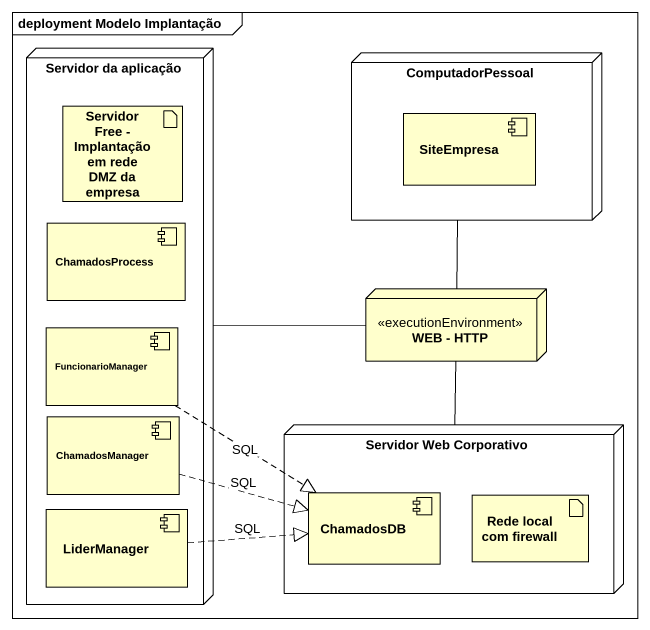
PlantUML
@startuml
mainframe deployment Modelo Implantação
node "Servidor da aplicação" as Servidor_da_aplicação {
  artifact "Servidor Free - Implantação em rede DMZ da empresa" as Servidor_Free_Implantação
  component ChamadosProcess
  component FuncionarioManager
  component ChamadosManager
  component LiderManager
}
node ComputadorPessoal {
  component SiteEmpresa
}
node "WEB - HTTP" as WEB_HTTP <<executionEnvironment>>
node "Servidor Web Corporativo" as Servidor_Web_Corporativo {
  component ChamadosDB
  artifact "Rede local com firewall" as Rede_local_com_firewall
}
Servidor_da_aplicação -right- WEB_HTTP
ComputadorPessoal -- WEB_HTTP
FuncionarioManager ..|> ChamadosDB : SQL
ChamadosManager .right.|> ChamadosDB : SQL
Servidor_Web_Corporativo -up- WEB_HTTP
LiderManager .right.|> ChamadosDB : SQL
@enduml
